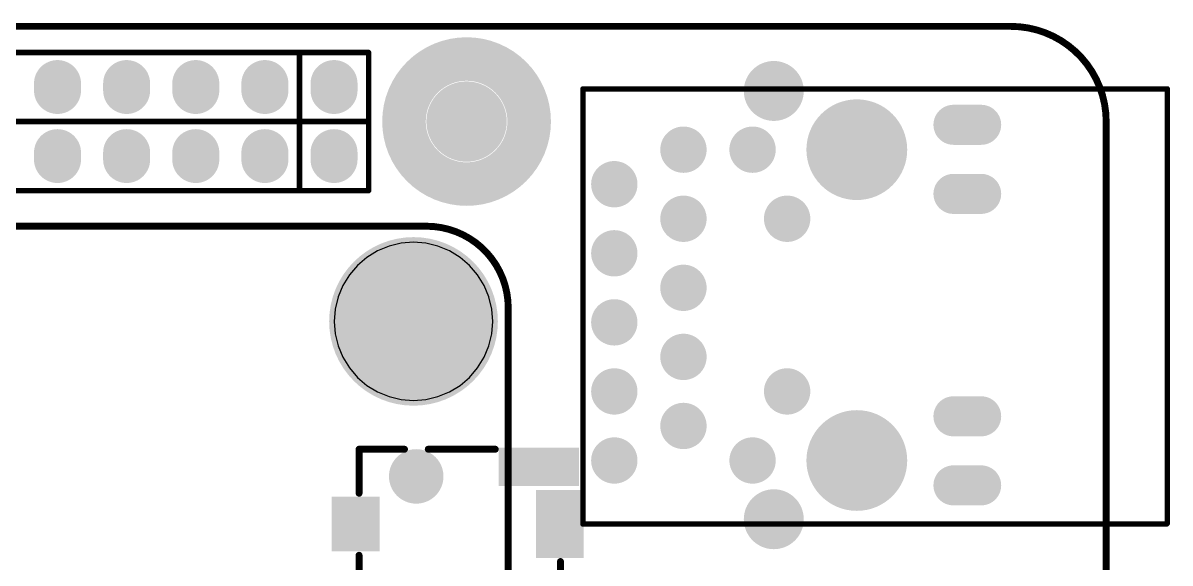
# Model space of a CAD drawing. Header units: millimetres. Extents: x 358.1 to 446.9, y 224.6 to 280.8.
# Drawn here: x 404.73 to 446.88, y 260.94 to 280.81 of the extents above; entities that cross this region are included whole.
import ezdxf

# ---------------------------------------------------------------- set-up
doc = ezdxf.new("R2010")
doc.units = ezdxf.units.MM
for name, color, linetype in [('BottomLayer', 5, 'Continuous'), ('BottomOverlay', 54, 'Continuous'), ('BottomPaste', 16, 'Continuous'), ('BottomSolder', 6, 'Continuous'), ('KeepOutLayer', 6, 'Continuous'), ('MidLayer1', 16, 'Continuous'), ('MidLayer2', 76, 'Continuous'), ('MidLayer3', 90, 'Continuous'), ('MidLayer4', 156, 'Continuous'), ('MultiLayer', 9, 'Continuous'), ('TopLayer', 1, 'Continuous'), ('TopOverlay', 2, 'Continuous'), ('TopSolder', 216, 'Continuous')]:
    doc.layers.add(name, color=color, linetype=linetype)

# ---------------------------------------------------------------- blocks, each defined once
blk = doc.blocks.new('H______20X2_6')
at = {"layer": 'BottomLayer', "const_width": 1.524}
for points in [[(-1.397, 24.13), (-1.143, 24.13)], [(1.143, 24.13), (1.397, 24.13)], [(-1.397, 21.59), (-1.143, 21.59)], [(1.143, 21.59), (1.397, 21.59)], [(-1.397, 19.05), (-1.143, 19.05)], [(1.143, 19.05), (1.397, 19.05)], [(-1.397, 16.51), (-1.143, 16.51)], [(1.143, 16.51), (1.397, 16.51)], [(-1.397, 13.97), (-1.143, 13.97)], [(1.143, 13.97), (1.397, 13.97)]]:
    blk.add_lwpolyline(points, dxfattribs=at)
at = {"layer": 'BottomLayer', "const_width": 0.762}
for points in [[(-1.778, 24.13, 1), (-1.016, 24.13, 1)], [(-1.524, 24.13, 1), (-0.762, 24.13, 1)], [(0.762, 24.13, 1), (1.524, 24.13, 1)], [(1.016, 24.13, 1), (1.778, 24.13, 1)], [(-1.778, 21.59, 1), (-1.016, 21.59, 1)], [(-1.524, 21.59, 1), (-0.762, 21.59, 1)], [(0.762, 21.59, 1), (1.524, 21.59, 1)], [(1.016, 21.59, 1), (1.778, 21.59, 1)], [(-1.778, 19.05, 1), (-1.016, 19.05, 1)], [(-1.524, 19.05, 1), (-0.762, 19.05, 1)], [(0.762, 19.05, 1), (1.524, 19.05, 1)], [(1.016, 19.05, 1), (1.778, 19.05, 1)], [(-1.778, 16.51, 1), (-1.016, 16.51, 1)], [(-1.524, 16.51, 1), (-0.762, 16.51, 1)], [(0.762, 16.51, 1), (1.524, 16.51, 1)], [(1.016, 16.51, 1), (1.778, 16.51, 1)], [(-1.778, 13.97, 1), (-1.016, 13.97, 1)], [(-1.524, 13.97, 1), (-0.762, 13.97, 1)], [(0.762, 13.97, 1), (1.524, 13.97, 1)], [(1.016, 13.97, 1), (1.778, 13.97, 1)]]:
    blk.add_lwpolyline(points, format="xyb", close=True, dxfattribs=at)
at = {"layer": 'BottomSolder', "const_width": 1.7272}
for points in [[(-1.397, 24.13), (-1.143, 24.13)], [(1.143, 24.13), (1.397, 24.13)], [(-1.397, 21.59), (-1.143, 21.59)], [(1.143, 21.59), (1.397, 21.59)], [(-1.397, 19.05), (-1.143, 19.05)], [(1.143, 19.05), (1.397, 19.05)], [(-1.397, 16.51), (-1.143, 16.51)], [(1.143, 16.51), (1.397, 16.51)], [(-1.397, 13.97), (-1.143, 13.97)], [(1.143, 13.97), (1.397, 13.97)]]:
    blk.add_lwpolyline(points, dxfattribs=at)
at = {"layer": 'BottomSolder', "const_width": 0.8636}
for points in [[(-1.8288, 24.13, 1), (-0.9652, 24.13, 1)], [(-1.5748, 24.13, 1), (-0.7112, 24.13, 1)], [(0.7112, 24.13, 1), (1.5748, 24.13, 1)], [(0.9652, 24.13, 1), (1.8288, 24.13, 1)], [(-1.8288, 21.59, 1), (-0.9652, 21.59, 1)], [(-1.5748, 21.59, 1), (-0.7112, 21.59, 1)], [(0.7112, 21.59, 1), (1.5748, 21.59, 1)], [(0.9652, 21.59, 1), (1.8288, 21.59, 1)], [(-1.8288, 19.05, 1), (-0.9652, 19.05, 1)], [(-1.5748, 19.05, 1), (-0.7112, 19.05, 1)], [(0.7112, 19.05, 1), (1.5748, 19.05, 1)], [(0.9652, 19.05, 1), (1.8288, 19.05, 1)], [(-1.8288, 16.51, 1), (-0.9652, 16.51, 1)], [(-1.5748, 16.51, 1), (-0.7112, 16.51, 1)], [(0.7112, 16.51, 1), (1.5748, 16.51, 1)], [(0.9652, 16.51, 1), (1.8288, 16.51, 1)], [(-1.8288, 13.97, 1), (-0.9652, 13.97, 1)], [(-1.5748, 13.97, 1), (-0.7112, 13.97, 1)], [(0.7112, 13.97, 1), (1.5748, 13.97, 1)], [(0.9652, 13.97, 1), (1.8288, 13.97, 1)]]:
    blk.add_lwpolyline(points, format="xyb", close=True, dxfattribs=at)
at = {"layer": 'MidLayer1', "const_width": 1.524}
for points in [[(-1.397, 24.13), (-1.143, 24.13)], [(1.143, 24.13), (1.397, 24.13)], [(-1.397, 21.59), (-1.143, 21.59)], [(1.143, 21.59), (1.397, 21.59)], [(-1.397, 19.05), (-1.143, 19.05)], [(1.143, 19.05), (1.397, 19.05)], [(-1.397, 16.51), (-1.143, 16.51)], [(1.143, 16.51), (1.397, 16.51)], [(-1.397, 13.97), (-1.143, 13.97)], [(1.143, 13.97), (1.397, 13.97)]]:
    blk.add_lwpolyline(points, dxfattribs=at)
at = {"layer": 'MidLayer1', "const_width": 0.762}
for points in [[(-1.778, 24.13, 1), (-1.016, 24.13, 1)], [(-1.524, 24.13, 1), (-0.762, 24.13, 1)], [(0.762, 24.13, 1), (1.524, 24.13, 1)], [(1.016, 24.13, 1), (1.778, 24.13, 1)], [(-1.778, 21.59, 1), (-1.016, 21.59, 1)], [(-1.524, 21.59, 1), (-0.762, 21.59, 1)], [(0.762, 21.59, 1), (1.524, 21.59, 1)], [(1.016, 21.59, 1), (1.778, 21.59, 1)], [(-1.778, 19.05, 1), (-1.016, 19.05, 1)], [(-1.524, 19.05, 1), (-0.762, 19.05, 1)], [(0.762, 19.05, 1), (1.524, 19.05, 1)], [(1.016, 19.05, 1), (1.778, 19.05, 1)], [(-1.778, 16.51, 1), (-1.016, 16.51, 1)], [(-1.524, 16.51, 1), (-0.762, 16.51, 1)], [(0.762, 16.51, 1), (1.524, 16.51, 1)], [(1.016, 16.51, 1), (1.778, 16.51, 1)], [(-1.778, 13.97, 1), (-1.016, 13.97, 1)], [(-1.524, 13.97, 1), (-0.762, 13.97, 1)], [(0.762, 13.97, 1), (1.524, 13.97, 1)], [(1.016, 13.97, 1), (1.778, 13.97, 1)]]:
    blk.add_lwpolyline(points, format="xyb", close=True, dxfattribs=at)
at = {"layer": 'MidLayer2', "const_width": 1.524}
for points in [[(-1.397, 24.13), (-1.143, 24.13)], [(1.143, 24.13), (1.397, 24.13)], [(-1.397, 21.59), (-1.143, 21.59)], [(1.143, 21.59), (1.397, 21.59)], [(-1.397, 19.05), (-1.143, 19.05)], [(1.143, 19.05), (1.397, 19.05)], [(-1.397, 16.51), (-1.143, 16.51)], [(1.143, 16.51), (1.397, 16.51)], [(-1.397, 13.97), (-1.143, 13.97)], [(1.143, 13.97), (1.397, 13.97)]]:
    blk.add_lwpolyline(points, dxfattribs=at)
at = {"layer": 'MidLayer2', "const_width": 0.762}
for points in [[(-1.778, 24.13, 1), (-1.016, 24.13, 1)], [(-1.524, 24.13, 1), (-0.762, 24.13, 1)], [(0.762, 24.13, 1), (1.524, 24.13, 1)], [(1.016, 24.13, 1), (1.778, 24.13, 1)], [(-1.778, 21.59, 1), (-1.016, 21.59, 1)], [(-1.524, 21.59, 1), (-0.762, 21.59, 1)], [(0.762, 21.59, 1), (1.524, 21.59, 1)], [(1.016, 21.59, 1), (1.778, 21.59, 1)], [(-1.778, 19.05, 1), (-1.016, 19.05, 1)], [(-1.524, 19.05, 1), (-0.762, 19.05, 1)], [(0.762, 19.05, 1), (1.524, 19.05, 1)], [(1.016, 19.05, 1), (1.778, 19.05, 1)], [(-1.778, 16.51, 1), (-1.016, 16.51, 1)], [(-1.524, 16.51, 1), (-0.762, 16.51, 1)], [(0.762, 16.51, 1), (1.524, 16.51, 1)], [(1.016, 16.51, 1), (1.778, 16.51, 1)], [(-1.778, 13.97, 1), (-1.016, 13.97, 1)], [(-1.524, 13.97, 1), (-0.762, 13.97, 1)], [(0.762, 13.97, 1), (1.524, 13.97, 1)], [(1.016, 13.97, 1), (1.778, 13.97, 1)]]:
    blk.add_lwpolyline(points, format="xyb", close=True, dxfattribs=at)
at = {"layer": 'MidLayer3', "const_width": 1.524}
for points in [[(-1.397, 24.13), (-1.143, 24.13)], [(1.143, 24.13), (1.397, 24.13)], [(-1.397, 21.59), (-1.143, 21.59)], [(1.143, 21.59), (1.397, 21.59)], [(-1.397, 19.05), (-1.143, 19.05)], [(1.143, 19.05), (1.397, 19.05)], [(-1.397, 16.51), (-1.143, 16.51)], [(1.143, 16.51), (1.397, 16.51)], [(-1.397, 13.97), (-1.143, 13.97)], [(1.143, 13.97), (1.397, 13.97)]]:
    blk.add_lwpolyline(points, dxfattribs=at)
at = {"layer": 'MidLayer3', "const_width": 0.762}
for points in [[(-1.778, 24.13, 1), (-1.016, 24.13, 1)], [(-1.524, 24.13, 1), (-0.762, 24.13, 1)], [(0.762, 24.13, 1), (1.524, 24.13, 1)], [(1.016, 24.13, 1), (1.778, 24.13, 1)], [(-1.778, 21.59, 1), (-1.016, 21.59, 1)], [(-1.524, 21.59, 1), (-0.762, 21.59, 1)], [(0.762, 21.59, 1), (1.524, 21.59, 1)], [(1.016, 21.59, 1), (1.778, 21.59, 1)], [(-1.778, 19.05, 1), (-1.016, 19.05, 1)], [(-1.524, 19.05, 1), (-0.762, 19.05, 1)], [(0.762, 19.05, 1), (1.524, 19.05, 1)], [(1.016, 19.05, 1), (1.778, 19.05, 1)], [(-1.778, 16.51, 1), (-1.016, 16.51, 1)], [(-1.524, 16.51, 1), (-0.762, 16.51, 1)], [(0.762, 16.51, 1), (1.524, 16.51, 1)], [(1.016, 16.51, 1), (1.778, 16.51, 1)], [(-1.778, 13.97, 1), (-1.016, 13.97, 1)], [(-1.524, 13.97, 1), (-0.762, 13.97, 1)], [(0.762, 13.97, 1), (1.524, 13.97, 1)], [(1.016, 13.97, 1), (1.778, 13.97, 1)]]:
    blk.add_lwpolyline(points, format="xyb", close=True, dxfattribs=at)
at = {"layer": 'MidLayer4', "const_width": 1.524}
for points in [[(-1.397, 24.13), (-1.143, 24.13)], [(1.143, 24.13), (1.397, 24.13)], [(-1.397, 21.59), (-1.143, 21.59)], [(1.143, 21.59), (1.397, 21.59)], [(-1.397, 19.05), (-1.143, 19.05)], [(1.143, 19.05), (1.397, 19.05)], [(-1.397, 16.51), (-1.143, 16.51)], [(1.143, 16.51), (1.397, 16.51)], [(-1.397, 13.97), (-1.143, 13.97)], [(1.143, 13.97), (1.397, 13.97)]]:
    blk.add_lwpolyline(points, dxfattribs=at)
at = {"layer": 'MidLayer4', "const_width": 0.762}
for points in [[(-1.778, 24.13, 1), (-1.016, 24.13, 1)], [(-1.524, 24.13, 1), (-0.762, 24.13, 1)], [(0.762, 24.13, 1), (1.524, 24.13, 1)], [(1.016, 24.13, 1), (1.778, 24.13, 1)], [(-1.778, 21.59, 1), (-1.016, 21.59, 1)], [(-1.524, 21.59, 1), (-0.762, 21.59, 1)], [(0.762, 21.59, 1), (1.524, 21.59, 1)], [(1.016, 21.59, 1), (1.778, 21.59, 1)], [(-1.778, 19.05, 1), (-1.016, 19.05, 1)], [(-1.524, 19.05, 1), (-0.762, 19.05, 1)], [(0.762, 19.05, 1), (1.524, 19.05, 1)], [(1.016, 19.05, 1), (1.778, 19.05, 1)], [(-1.778, 16.51, 1), (-1.016, 16.51, 1)], [(-1.524, 16.51, 1), (-0.762, 16.51, 1)], [(0.762, 16.51, 1), (1.524, 16.51, 1)], [(1.016, 16.51, 1), (1.778, 16.51, 1)], [(-1.778, 13.97, 1), (-1.016, 13.97, 1)], [(-1.524, 13.97, 1), (-0.762, 13.97, 1)], [(0.762, 13.97, 1), (1.524, 13.97, 1)], [(1.016, 13.97, 1), (1.778, 13.97, 1)]]:
    blk.add_lwpolyline(points, format="xyb", close=True, dxfattribs=at)
at = {"layer": 'MultiLayer', "const_width": 1.524}
for points in [[(-1.397, 24.13), (-1.143, 24.13)], [(1.143, 24.13), (1.397, 24.13)], [(-1.397, 21.59), (-1.143, 21.59)], [(1.143, 21.59), (1.397, 21.59)], [(-1.397, 19.05), (-1.143, 19.05)], [(1.143, 19.05), (1.397, 19.05)], [(-1.397, 16.51), (-1.143, 16.51)], [(1.143, 16.51), (1.397, 16.51)], [(-1.397, 13.97), (-1.143, 13.97)], [(1.143, 13.97), (1.397, 13.97)]]:
    blk.add_lwpolyline(points, dxfattribs=at)
at = {"layer": 'MultiLayer', "const_width": 0.762}
for points in [[(-1.778, 24.13, 1), (-1.016, 24.13, 1)], [(-1.524, 24.13, 1), (-0.762, 24.13, 1)], [(0.762, 24.13, 1), (1.524, 24.13, 1)], [(1.016, 24.13, 1), (1.778, 24.13, 1)], [(-1.778, 21.59, 1), (-1.016, 21.59, 1)], [(-1.524, 21.59, 1), (-0.762, 21.59, 1)], [(0.762, 21.59, 1), (1.524, 21.59, 1)], [(1.016, 21.59, 1), (1.778, 21.59, 1)], [(-1.778, 19.05, 1), (-1.016, 19.05, 1)], [(-1.524, 19.05, 1), (-0.762, 19.05, 1)], [(0.762, 19.05, 1), (1.524, 19.05, 1)], [(1.016, 19.05, 1), (1.778, 19.05, 1)], [(-1.778, 16.51, 1), (-1.016, 16.51, 1)], [(-1.524, 16.51, 1), (-0.762, 16.51, 1)], [(0.762, 16.51, 1), (1.524, 16.51, 1)], [(1.016, 16.51, 1), (1.778, 16.51, 1)], [(-1.778, 13.97, 1), (-1.016, 13.97, 1)], [(-1.524, 13.97, 1), (-0.762, 13.97, 1)], [(0.762, 13.97, 1), (1.524, 13.97, 1)], [(1.016, 13.97, 1), (1.778, 13.97, 1)]]:
    blk.add_lwpolyline(points, format="xyb", close=True, dxfattribs=at)
at = {"layer": 'TopLayer', "const_width": 1.524}
for points in [[(-1.397, 24.13), (-1.143, 24.13)], [(1.143, 24.13), (1.397, 24.13)], [(-1.397, 21.59), (-1.143, 21.59)], [(1.143, 21.59), (1.397, 21.59)], [(-1.397, 19.05), (-1.143, 19.05)], [(1.143, 19.05), (1.397, 19.05)], [(-1.397, 16.51), (-1.143, 16.51)], [(1.143, 16.51), (1.397, 16.51)], [(-1.397, 13.97), (-1.143, 13.97)], [(1.143, 13.97), (1.397, 13.97)]]:
    blk.add_lwpolyline(points, dxfattribs=at)
at = {"layer": 'TopLayer', "const_width": 0.762}
for points in [[(-1.778, 24.13, 1), (-1.016, 24.13, 1)], [(-1.524, 24.13, 1), (-0.762, 24.13, 1)], [(0.762, 24.13, 1), (1.524, 24.13, 1)], [(1.016, 24.13, 1), (1.778, 24.13, 1)], [(-1.778, 21.59, 1), (-1.016, 21.59, 1)], [(-1.524, 21.59, 1), (-0.762, 21.59, 1)], [(0.762, 21.59, 1), (1.524, 21.59, 1)], [(1.016, 21.59, 1), (1.778, 21.59, 1)], [(-1.778, 19.05, 1), (-1.016, 19.05, 1)], [(-1.524, 19.05, 1), (-0.762, 19.05, 1)], [(0.762, 19.05, 1), (1.524, 19.05, 1)], [(1.016, 19.05, 1), (1.778, 19.05, 1)], [(-1.778, 16.51, 1), (-1.016, 16.51, 1)], [(-1.524, 16.51, 1), (-0.762, 16.51, 1)], [(0.762, 16.51, 1), (1.524, 16.51, 1)], [(1.016, 16.51, 1), (1.778, 16.51, 1)], [(-1.778, 13.97, 1), (-1.016, 13.97, 1)], [(-1.524, 13.97, 1), (-0.762, 13.97, 1)], [(0.762, 13.97, 1), (1.524, 13.97, 1)], [(1.016, 13.97, 1), (1.778, 13.97, 1)]]:
    blk.add_lwpolyline(points, format="xyb", close=True, dxfattribs=at)
at = {"layer": 'TopOverlay', "const_width": 0.2}
for points in [[(-2.54, 25.4), (0, 25.4)], [(-2.54, 25.4), (-2.54, -25.4)], [(0, 25.4), (0, -25.4)], [(0, 25.4), (2.54, 25.4)], [(2.54, 25.4), (2.54, -25.4)], [(-2.54, 22.86), (0, 22.86)], [(0, 22.86), (2.54, 22.86)]]:
    blk.add_lwpolyline(points, dxfattribs=at)
at = {"layer": 'TopOverlay', "const_width": 0.1}
for points in [[(-2.59, 25.4, 1), (-2.49, 25.4, 1)], [(-2.59, 25.4, 1), (-2.49, 25.4, 1)], [(-0.05, 25.4, 1), (0.05, 25.4, 1)], [(-0.05, 25.4, 1), (0.05, 25.4, 1)], [(-0.05, 25.4, 1), (0.05, 25.4, 1)], [(2.49, 25.4, 1), (2.59, 25.4, 1)], [(2.49, 25.4, 1), (2.59, 25.4, 1)], [(-2.59, 22.86, 1), (-2.49, 22.86, 1)], [(-0.05, 22.86, 1), (0.05, 22.86, 1)], [(-0.05, 22.86, 1), (0.05, 22.86, 1)], [(2.49, 22.86, 1), (2.59, 22.86, 1)]]:
    blk.add_lwpolyline(points, format="xyb", close=True, dxfattribs=at)
at = {"layer": 'TopSolder', "const_width": 1.7272}
for points in [[(-1.397, 24.13), (-1.143, 24.13)], [(1.143, 24.13), (1.397, 24.13)], [(-1.397, 21.59), (-1.143, 21.59)], [(1.143, 21.59), (1.397, 21.59)], [(-1.397, 19.05), (-1.143, 19.05)], [(1.143, 19.05), (1.397, 19.05)], [(-1.397, 16.51), (-1.143, 16.51)], [(1.143, 16.51), (1.397, 16.51)], [(-1.397, 13.97), (-1.143, 13.97)], [(1.143, 13.97), (1.397, 13.97)]]:
    blk.add_lwpolyline(points, dxfattribs=at)
at = {"layer": 'TopSolder', "const_width": 0.8636}
for points in [[(-1.8288, 24.13, 1), (-0.9652, 24.13, 1)], [(-1.5748, 24.13, 1), (-0.7112, 24.13, 1)], [(0.7112, 24.13, 1), (1.5748, 24.13, 1)], [(0.9652, 24.13, 1), (1.8288, 24.13, 1)], [(-1.8288, 21.59, 1), (-0.9652, 21.59, 1)], [(-1.5748, 21.59, 1), (-0.7112, 21.59, 1)], [(0.7112, 21.59, 1), (1.5748, 21.59, 1)], [(0.9652, 21.59, 1), (1.8288, 21.59, 1)], [(-1.8288, 19.05, 1), (-0.9652, 19.05, 1)], [(-1.5748, 19.05, 1), (-0.7112, 19.05, 1)], [(0.7112, 19.05, 1), (1.5748, 19.05, 1)], [(0.9652, 19.05, 1), (1.8288, 19.05, 1)], [(-1.8288, 16.51, 1), (-0.9652, 16.51, 1)], [(-1.5748, 16.51, 1), (-0.7112, 16.51, 1)], [(0.7112, 16.51, 1), (1.5748, 16.51, 1)], [(0.9652, 16.51, 1), (1.8288, 16.51, 1)], [(-1.8288, 13.97, 1), (-0.9652, 13.97, 1)], [(-1.5748, 13.97, 1), (-0.7112, 13.97, 1)], [(0.7112, 13.97, 1), (1.5748, 13.97, 1)], [(0.9652, 13.97, 1), (1.8288, 13.97, 1)]]:
    blk.add_lwpolyline(points, format="xyb", close=True, dxfattribs=at)
blk = doc.blocks.new('RJ45____POE_8')
at = {"layer": 'BottomLayer'}
for points, const_width in [([(-6.09, -1.778, 1), (-5.34, -1.778, 1)], 0.75), ([(-3.55, -1.778, 1), (-2.8, -1.778, 1)], 0.75), ([(-1.01, -1.778, 1), (-0.26, -1.778, 1)], 0.75), ([(1.53, -1.778, 1), (2.28, -1.778, 1)], 0.75), ([(4.07, -1.778, 1), (4.82, -1.778, 1)], 0.75), ([(-4.82, -4.318, 1), (-4.07, -4.318, 1)], 0.75), ([(-2.28, -4.318, 1), (-1.53, -4.318, 1)], 0.75), ([(0.26, -4.318, 1), (1.01, -4.318, 1)], 0.75), ([(2.8, -4.318, 1), (3.55, -4.318, 1)], 0.75), ([(5.34, -4.318, 1), (6.09, -4.318, 1)], 0.75), ([(-6.09, -6.858, 1), (-5.34, -6.858, 1)], 0.75), ([(5.34, -6.858, 1), (6.09, -6.858, 1)], 0.75), ([(-8.375, -7.638, 1), (-7.375, -7.638, 1)], 1), ([(7.375, -7.638, 1), (8.375, -7.638, 1)], 1), ([(-3.55, -8.128, 1), (-2.8, -8.128, 1)], 0.75), ([(2.8, -8.128, 1), (3.55, -8.128, 1)], 0.75), ([(-6.59, -10.688, 1), (-4.84, -10.688, 1)], 1.75), ([(4.84, -10.688, 1), (6.59, -10.688, 1)], 1.75), ([(-6.947, -14.24, 1), (-6.312, -14.24, 1)], 0.635), ([(-4.407, -14.24, 1), (-3.772, -14.24, 1)], 0.635), ([(3.772, -14.24, 1), (4.407, -14.24, 1)], 0.635), ([(6.312, -14.24, 1), (6.947, -14.24, 1)], 0.635), ([(-6.947, -15.256, 1), (-6.312, -15.256, 1)], 0.635), ([(-4.407, -15.256, 1), (-3.772, -15.256, 1)], 0.635), ([(3.772, -15.256, 1), (4.407, -15.256, 1)], 0.635), ([(6.312, -15.256, 1), (6.947, -15.256, 1)], 0.635)]:
    blk.add_lwpolyline(points, format="xyb", close=True, dxfattribs=dict(at, const_width=const_width))
at = {"layer": 'BottomLayer', "const_width": 1.27}
for points in [[(-6.63, -15.256), (-6.63, -14.24)], [(-4.09, -15.256), (-4.09, -14.24)], [(4.09, -15.256), (4.09, -14.24)], [(6.63, -15.256), (6.63, -14.24)]]:
    blk.add_lwpolyline(points, dxfattribs=at)
at = {"layer": 'BottomSolder'}
for points, const_width in [([(-6.141, -1.778, 1), (-5.289, -1.778, 1)], 0.852), ([(-3.601, -1.778, 1), (-2.749, -1.778, 1)], 0.852), ([(-1.061, -1.778, 1), (-0.209, -1.778, 1)], 0.852), ([(1.479, -1.778, 1), (2.331, -1.778, 1)], 0.852), ([(4.019, -1.778, 1), (4.871, -1.778, 1)], 0.852), ([(-4.871, -4.318, 1), (-4.019, -4.318, 1)], 0.852), ([(-2.331, -4.318, 1), (-1.479, -4.318, 1)], 0.852), ([(0.209, -4.318, 1), (1.061, -4.318, 1)], 0.852), ([(2.749, -4.318, 1), (3.601, -4.318, 1)], 0.852), ([(5.289, -4.318, 1), (6.141, -4.318, 1)], 0.852), ([(-6.141, -6.858, 1), (-5.289, -6.858, 1)], 0.852), ([(5.289, -6.858, 1), (6.141, -6.858, 1)], 0.852), ([(-8.426, -7.638, 1), (-7.324, -7.638, 1)], 1.102), ([(7.324, -7.638, 1), (8.426, -7.638, 1)], 1.102), ([(-3.601, -8.128, 1), (-2.749, -8.128, 1)], 0.852), ([(2.749, -8.128, 1), (3.601, -8.128, 1)], 0.852), ([(-6.641, -10.688, 1), (-4.789, -10.688, 1)], 1.852), ([(4.789, -10.688, 1), (6.641, -10.688, 1)], 1.852), ([(-6.998, -14.24, 1), (-6.262, -14.24, 1)], 0.737), ([(-4.458, -14.24, 1), (-3.722, -14.24, 1)], 0.737), ([(3.722, -14.24, 1), (4.458, -14.24, 1)], 0.737), ([(6.262, -14.24, 1), (6.998, -14.24, 1)], 0.737), ([(-6.998, -15.256, 1), (-6.262, -15.256, 1)], 0.737), ([(-4.458, -15.256, 1), (-3.722, -15.256, 1)], 0.737), ([(3.722, -15.256, 1), (4.458, -15.256, 1)], 0.737), ([(6.262, -15.256, 1), (6.998, -15.256, 1)], 0.737)]:
    blk.add_lwpolyline(points, format="xyb", close=True, dxfattribs=dict(at, const_width=const_width))
at = {"layer": 'BottomSolder', "const_width": 1.473}
for points in [[(-6.63, -15.256), (-6.63, -14.24)], [(-4.09, -15.256), (-4.09, -14.24)], [(4.09, -15.256), (4.09, -14.24)], [(6.63, -15.256), (6.63, -14.24)]]:
    blk.add_lwpolyline(points, dxfattribs=at)
at = {"layer": 'MidLayer1'}
for points, const_width in [([(-6.09, -1.778, 1), (-5.34, -1.778, 1)], 0.75), ([(-3.55, -1.778, 1), (-2.8, -1.778, 1)], 0.75), ([(-1.01, -1.778, 1), (-0.26, -1.778, 1)], 0.75), ([(1.53, -1.778, 1), (2.28, -1.778, 1)], 0.75), ([(4.07, -1.778, 1), (4.82, -1.778, 1)], 0.75), ([(-4.82, -4.318, 1), (-4.07, -4.318, 1)], 0.75), ([(-2.28, -4.318, 1), (-1.53, -4.318, 1)], 0.75), ([(0.26, -4.318, 1), (1.01, -4.318, 1)], 0.75), ([(2.8, -4.318, 1), (3.55, -4.318, 1)], 0.75), ([(5.34, -4.318, 1), (6.09, -4.318, 1)], 0.75), ([(-6.09, -6.858, 1), (-5.34, -6.858, 1)], 0.75), ([(5.34, -6.858, 1), (6.09, -6.858, 1)], 0.75), ([(-8.375, -7.638, 1), (-7.375, -7.638, 1)], 1), ([(7.375, -7.638, 1), (8.375, -7.638, 1)], 1), ([(-3.55, -8.128, 1), (-2.8, -8.128, 1)], 0.75), ([(2.8, -8.128, 1), (3.55, -8.128, 1)], 0.75), ([(-6.59, -10.688, 1), (-4.84, -10.688, 1)], 1.75), ([(4.84, -10.688, 1), (6.59, -10.688, 1)], 1.75), ([(-6.947, -14.24, 1), (-6.312, -14.24, 1)], 0.635), ([(-4.407, -14.24, 1), (-3.772, -14.24, 1)], 0.635), ([(3.772, -14.24, 1), (4.407, -14.24, 1)], 0.635), ([(6.312, -14.24, 1), (6.947, -14.24, 1)], 0.635), ([(-6.947, -15.256, 1), (-6.312, -15.256, 1)], 0.635), ([(-4.407, -15.256, 1), (-3.772, -15.256, 1)], 0.635), ([(3.772, -15.256, 1), (4.407, -15.256, 1)], 0.635), ([(6.312, -15.256, 1), (6.947, -15.256, 1)], 0.635)]:
    blk.add_lwpolyline(points, format="xyb", close=True, dxfattribs=dict(at, const_width=const_width))
at = {"layer": 'MidLayer1', "const_width": 1.27}
for points in [[(-6.63, -15.256), (-6.63, -14.24)], [(-4.09, -15.256), (-4.09, -14.24)], [(4.09, -15.256), (4.09, -14.24)], [(6.63, -15.256), (6.63, -14.24)]]:
    blk.add_lwpolyline(points, dxfattribs=at)
at = {"layer": 'MidLayer2'}
for points, const_width in [([(-6.09, -1.778, 1), (-5.34, -1.778, 1)], 0.75), ([(-3.55, -1.778, 1), (-2.8, -1.778, 1)], 0.75), ([(-1.01, -1.778, 1), (-0.26, -1.778, 1)], 0.75), ([(1.53, -1.778, 1), (2.28, -1.778, 1)], 0.75), ([(4.07, -1.778, 1), (4.82, -1.778, 1)], 0.75), ([(-4.82, -4.318, 1), (-4.07, -4.318, 1)], 0.75), ([(-2.28, -4.318, 1), (-1.53, -4.318, 1)], 0.75), ([(0.26, -4.318, 1), (1.01, -4.318, 1)], 0.75), ([(2.8, -4.318, 1), (3.55, -4.318, 1)], 0.75), ([(5.34, -4.318, 1), (6.09, -4.318, 1)], 0.75), ([(-6.09, -6.858, 1), (-5.34, -6.858, 1)], 0.75), ([(5.34, -6.858, 1), (6.09, -6.858, 1)], 0.75), ([(-8.375, -7.638, 1), (-7.375, -7.638, 1)], 1), ([(7.375, -7.638, 1), (8.375, -7.638, 1)], 1), ([(-3.55, -8.128, 1), (-2.8, -8.128, 1)], 0.75), ([(2.8, -8.128, 1), (3.55, -8.128, 1)], 0.75), ([(-6.59, -10.688, 1), (-4.84, -10.688, 1)], 1.75), ([(4.84, -10.688, 1), (6.59, -10.688, 1)], 1.75), ([(-6.947, -14.24, 1), (-6.312, -14.24, 1)], 0.635), ([(-4.407, -14.24, 1), (-3.772, -14.24, 1)], 0.635), ([(3.772, -14.24, 1), (4.407, -14.24, 1)], 0.635), ([(6.312, -14.24, 1), (6.947, -14.24, 1)], 0.635), ([(-6.947, -15.256, 1), (-6.312, -15.256, 1)], 0.635), ([(-4.407, -15.256, 1), (-3.772, -15.256, 1)], 0.635), ([(3.772, -15.256, 1), (4.407, -15.256, 1)], 0.635), ([(6.312, -15.256, 1), (6.947, -15.256, 1)], 0.635)]:
    blk.add_lwpolyline(points, format="xyb", close=True, dxfattribs=dict(at, const_width=const_width))
at = {"layer": 'MidLayer2', "const_width": 1.27}
for points in [[(-6.63, -15.256), (-6.63, -14.24)], [(-4.09, -15.256), (-4.09, -14.24)], [(4.09, -15.256), (4.09, -14.24)], [(6.63, -15.256), (6.63, -14.24)]]:
    blk.add_lwpolyline(points, dxfattribs=at)
at = {"layer": 'MidLayer3'}
for points, const_width in [([(-6.09, -1.778, 1), (-5.34, -1.778, 1)], 0.75), ([(-3.55, -1.778, 1), (-2.8, -1.778, 1)], 0.75), ([(-1.01, -1.778, 1), (-0.26, -1.778, 1)], 0.75), ([(1.53, -1.778, 1), (2.28, -1.778, 1)], 0.75), ([(4.07, -1.778, 1), (4.82, -1.778, 1)], 0.75), ([(-4.82, -4.318, 1), (-4.07, -4.318, 1)], 0.75), ([(-2.28, -4.318, 1), (-1.53, -4.318, 1)], 0.75), ([(0.26, -4.318, 1), (1.01, -4.318, 1)], 0.75), ([(2.8, -4.318, 1), (3.55, -4.318, 1)], 0.75), ([(5.34, -4.318, 1), (6.09, -4.318, 1)], 0.75), ([(-6.09, -6.858, 1), (-5.34, -6.858, 1)], 0.75), ([(5.34, -6.858, 1), (6.09, -6.858, 1)], 0.75), ([(-8.375, -7.638, 1), (-7.375, -7.638, 1)], 1), ([(7.375, -7.638, 1), (8.375, -7.638, 1)], 1), ([(-3.55, -8.128, 1), (-2.8, -8.128, 1)], 0.75), ([(2.8, -8.128, 1), (3.55, -8.128, 1)], 0.75), ([(-6.59, -10.688, 1), (-4.84, -10.688, 1)], 1.75), ([(4.84, -10.688, 1), (6.59, -10.688, 1)], 1.75), ([(-6.947, -14.24, 1), (-6.312, -14.24, 1)], 0.635), ([(-4.407, -14.24, 1), (-3.772, -14.24, 1)], 0.635), ([(3.772, -14.24, 1), (4.407, -14.24, 1)], 0.635), ([(6.312, -14.24, 1), (6.947, -14.24, 1)], 0.635), ([(-6.947, -15.256, 1), (-6.312, -15.256, 1)], 0.635), ([(-4.407, -15.256, 1), (-3.772, -15.256, 1)], 0.635), ([(3.772, -15.256, 1), (4.407, -15.256, 1)], 0.635), ([(6.312, -15.256, 1), (6.947, -15.256, 1)], 0.635)]:
    blk.add_lwpolyline(points, format="xyb", close=True, dxfattribs=dict(at, const_width=const_width))
at = {"layer": 'MidLayer3', "const_width": 1.27}
for points in [[(-6.63, -15.256), (-6.63, -14.24)], [(-4.09, -15.256), (-4.09, -14.24)], [(4.09, -15.256), (4.09, -14.24)], [(6.63, -15.256), (6.63, -14.24)]]:
    blk.add_lwpolyline(points, dxfattribs=at)
at = {"layer": 'MidLayer4'}
for points, const_width in [([(-6.09, -1.778, 1), (-5.34, -1.778, 1)], 0.75), ([(-3.55, -1.778, 1), (-2.8, -1.778, 1)], 0.75), ([(-1.01, -1.778, 1), (-0.26, -1.778, 1)], 0.75), ([(1.53, -1.778, 1), (2.28, -1.778, 1)], 0.75), ([(4.07, -1.778, 1), (4.82, -1.778, 1)], 0.75), ([(-4.82, -4.318, 1), (-4.07, -4.318, 1)], 0.75), ([(-2.28, -4.318, 1), (-1.53, -4.318, 1)], 0.75), ([(0.26, -4.318, 1), (1.01, -4.318, 1)], 0.75), ([(2.8, -4.318, 1), (3.55, -4.318, 1)], 0.75), ([(5.34, -4.318, 1), (6.09, -4.318, 1)], 0.75), ([(-6.09, -6.858, 1), (-5.34, -6.858, 1)], 0.75), ([(5.34, -6.858, 1), (6.09, -6.858, 1)], 0.75), ([(-8.375, -7.638, 1), (-7.375, -7.638, 1)], 1), ([(7.375, -7.638, 1), (8.375, -7.638, 1)], 1), ([(-3.55, -8.128, 1), (-2.8, -8.128, 1)], 0.75), ([(2.8, -8.128, 1), (3.55, -8.128, 1)], 0.75), ([(-6.59, -10.688, 1), (-4.84, -10.688, 1)], 1.75), ([(4.84, -10.688, 1), (6.59, -10.688, 1)], 1.75), ([(-6.947, -14.24, 1), (-6.312, -14.24, 1)], 0.635), ([(-4.407, -14.24, 1), (-3.772, -14.24, 1)], 0.635), ([(3.772, -14.24, 1), (4.407, -14.24, 1)], 0.635), ([(6.312, -14.24, 1), (6.947, -14.24, 1)], 0.635), ([(-6.947, -15.256, 1), (-6.312, -15.256, 1)], 0.635), ([(-4.407, -15.256, 1), (-3.772, -15.256, 1)], 0.635), ([(3.772, -15.256, 1), (4.407, -15.256, 1)], 0.635), ([(6.312, -15.256, 1), (6.947, -15.256, 1)], 0.635)]:
    blk.add_lwpolyline(points, format="xyb", close=True, dxfattribs=dict(at, const_width=const_width))
at = {"layer": 'MidLayer4', "const_width": 1.27}
for points in [[(-6.63, -15.256), (-6.63, -14.24)], [(-4.09, -15.256), (-4.09, -14.24)], [(4.09, -15.256), (4.09, -14.24)], [(6.63, -15.256), (6.63, -14.24)]]:
    blk.add_lwpolyline(points, dxfattribs=at)
at = {"layer": 'MultiLayer'}
for points, const_width in [([(-6.09, -1.778, 1), (-5.34, -1.778, 1)], 0.75), ([(-3.55, -1.778, 1), (-2.8, -1.778, 1)], 0.75), ([(-1.01, -1.778, 1), (-0.26, -1.778, 1)], 0.75), ([(1.53, -1.778, 1), (2.28, -1.778, 1)], 0.75), ([(4.07, -1.778, 1), (4.82, -1.778, 1)], 0.75), ([(-4.82, -4.318, 1), (-4.07, -4.318, 1)], 0.75), ([(-2.28, -4.318, 1), (-1.53, -4.318, 1)], 0.75), ([(0.26, -4.318, 1), (1.01, -4.318, 1)], 0.75), ([(2.8, -4.318, 1), (3.55, -4.318, 1)], 0.75), ([(5.34, -4.318, 1), (6.09, -4.318, 1)], 0.75), ([(-6.09, -6.858, 1), (-5.34, -6.858, 1)], 0.75), ([(5.34, -6.858, 1), (6.09, -6.858, 1)], 0.75), ([(-8.375, -7.638, 1), (-7.375, -7.638, 1)], 1), ([(7.375, -7.638, 1), (8.375, -7.638, 1)], 1), ([(-3.55, -8.128, 1), (-2.8, -8.128, 1)], 0.75), ([(2.8, -8.128, 1), (3.55, -8.128, 1)], 0.75), ([(-6.59, -10.688, 1), (-4.84, -10.688, 1)], 1.75), ([(4.84, -10.688, 1), (6.59, -10.688, 1)], 1.75), ([(-6.947, -14.24, 1), (-6.312, -14.24, 1)], 0.635), ([(-4.407, -14.24, 1), (-3.772, -14.24, 1)], 0.635), ([(3.772, -14.24, 1), (4.407, -14.24, 1)], 0.635), ([(6.312, -14.24, 1), (6.947, -14.24, 1)], 0.635), ([(-6.947, -15.256, 1), (-6.312, -15.256, 1)], 0.635), ([(-4.407, -15.256, 1), (-3.772, -15.256, 1)], 0.635), ([(3.772, -15.256, 1), (4.407, -15.256, 1)], 0.635), ([(6.312, -15.256, 1), (6.947, -15.256, 1)], 0.635)]:
    blk.add_lwpolyline(points, format="xyb", close=True, dxfattribs=dict(at, const_width=const_width))
at = {"layer": 'MultiLayer', "const_width": 1.27}
for points in [[(-6.63, -15.256), (-6.63, -14.24)], [(-4.09, -15.256), (-4.09, -14.24)], [(4.09, -15.256), (4.09, -14.24)], [(6.63, -15.256), (6.63, -14.24)]]:
    blk.add_lwpolyline(points, dxfattribs=at)
at = {"layer": 'TopLayer'}
for points, const_width in [([(-6.09, -1.778, 1), (-5.34, -1.778, 1)], 0.75), ([(-3.55, -1.778, 1), (-2.8, -1.778, 1)], 0.75), ([(-1.01, -1.778, 1), (-0.26, -1.778, 1)], 0.75), ([(1.53, -1.778, 1), (2.28, -1.778, 1)], 0.75), ([(4.07, -1.778, 1), (4.82, -1.778, 1)], 0.75), ([(-4.82, -4.318, 1), (-4.07, -4.318, 1)], 0.75), ([(-2.28, -4.318, 1), (-1.53, -4.318, 1)], 0.75), ([(0.26, -4.318, 1), (1.01, -4.318, 1)], 0.75), ([(2.8, -4.318, 1), (3.55, -4.318, 1)], 0.75), ([(5.34, -4.318, 1), (6.09, -4.318, 1)], 0.75), ([(-6.09, -6.858, 1), (-5.34, -6.858, 1)], 0.75), ([(5.34, -6.858, 1), (6.09, -6.858, 1)], 0.75), ([(-8.375, -7.638, 1), (-7.375, -7.638, 1)], 1), ([(7.375, -7.638, 1), (8.375, -7.638, 1)], 1), ([(-3.55, -8.128, 1), (-2.8, -8.128, 1)], 0.75), ([(2.8, -8.128, 1), (3.55, -8.128, 1)], 0.75), ([(-6.59, -10.688, 1), (-4.84, -10.688, 1)], 1.75), ([(4.84, -10.688, 1), (6.59, -10.688, 1)], 1.75), ([(-6.947, -14.24, 1), (-6.312, -14.24, 1)], 0.635), ([(-4.407, -14.24, 1), (-3.772, -14.24, 1)], 0.635), ([(3.772, -14.24, 1), (4.407, -14.24, 1)], 0.635), ([(6.312, -14.24, 1), (6.947, -14.24, 1)], 0.635), ([(-6.947, -15.256, 1), (-6.312, -15.256, 1)], 0.635), ([(-4.407, -15.256, 1), (-3.772, -15.256, 1)], 0.635), ([(3.772, -15.256, 1), (4.407, -15.256, 1)], 0.635), ([(6.312, -15.256, 1), (6.947, -15.256, 1)], 0.635)]:
    blk.add_lwpolyline(points, format="xyb", close=True, dxfattribs=dict(at, const_width=const_width))
at = {"layer": 'TopLayer', "const_width": 1.27}
for points in [[(-6.63, -15.256), (-6.63, -14.24)], [(-4.09, -15.256), (-4.09, -14.24)], [(4.09, -15.256), (4.09, -14.24)], [(6.63, -15.256), (6.63, -14.24)]]:
    blk.add_lwpolyline(points, dxfattribs=at)
at = {"layer": 'TopOverlay', "const_width": 0.2}
for points in [[(-8.052, -0.625), (-8.052, -14.109)], [(7.95, -0.625), (-8.052, -0.625)], [(7.95, -0.625), (7.95, -13.829)], [(-8.052, -13.918), (-8.052, -22.072)], [(7.95, -13.588), (7.95, -20.548)], [(7.95, -20.548), (7.95, -22.097)], [(-8.052, -22.072), (-8.026, -22.097)], [(-8.026, -22.097), (7.95, -22.097)]]:
    blk.add_lwpolyline(points, dxfattribs=at)
at = {"layer": 'TopOverlay', "const_width": 0.1}
for points in [[(-8.102, -0.625, 1), (-8.002, -0.625, 1)], [(-8.102, -0.625, 1), (-8.002, -0.625, 1)], [(7.9, -0.625, 1), (8, -0.625, 1)], [(7.9, -0.625, 1), (8, -0.625, 1)], [(-8.102, -13.918, 1), (-8.002, -13.918, 1)], [(7.9, -13.588, 1), (8, -13.588, 1)], [(7.9, -13.829, 1), (8, -13.829, 1)], [(-8.102, -14.109, 1), (-8.002, -14.109, 1)], [(7.9, -20.548, 1), (8, -20.548, 1)], [(7.9, -20.548, 1), (8, -20.548, 1)], [(-8.102, -22.072, 1), (-8.002, -22.072, 1)], [(-8.102, -22.072, 1), (-8.002, -22.072, 1)], [(-8.076, -22.097, 1), (-7.976, -22.097, 1)], [(-8.076, -22.097, 1), (-7.976, -22.097, 1)], [(7.9, -22.097, 1), (8, -22.097, 1)], [(7.9, -22.097, 1), (8, -22.097, 1)]]:
    blk.add_lwpolyline(points, format="xyb", close=True, dxfattribs=at)
at = {"layer": 'TopSolder'}
for points, const_width in [([(-6.141, -1.778, 1), (-5.289, -1.778, 1)], 0.852), ([(-3.601, -1.778, 1), (-2.749, -1.778, 1)], 0.852), ([(-1.061, -1.778, 1), (-0.209, -1.778, 1)], 0.852), ([(1.479, -1.778, 1), (2.331, -1.778, 1)], 0.852), ([(4.019, -1.778, 1), (4.871, -1.778, 1)], 0.852), ([(-4.871, -4.318, 1), (-4.019, -4.318, 1)], 0.852), ([(-2.331, -4.318, 1), (-1.479, -4.318, 1)], 0.852), ([(0.209, -4.318, 1), (1.061, -4.318, 1)], 0.852), ([(2.749, -4.318, 1), (3.601, -4.318, 1)], 0.852), ([(5.289, -4.318, 1), (6.141, -4.318, 1)], 0.852), ([(-6.141, -6.858, 1), (-5.289, -6.858, 1)], 0.852), ([(5.289, -6.858, 1), (6.141, -6.858, 1)], 0.852), ([(-8.426, -7.638, 1), (-7.324, -7.638, 1)], 1.102), ([(7.324, -7.638, 1), (8.426, -7.638, 1)], 1.102), ([(-3.601, -8.128, 1), (-2.749, -8.128, 1)], 0.852), ([(2.749, -8.128, 1), (3.601, -8.128, 1)], 0.852), ([(-6.641, -10.688, 1), (-4.789, -10.688, 1)], 1.852), ([(4.789, -10.688, 1), (6.641, -10.688, 1)], 1.852), ([(-6.998, -14.24, 1), (-6.262, -14.24, 1)], 0.737), ([(-4.458, -14.24, 1), (-3.722, -14.24, 1)], 0.737), ([(3.722, -14.24, 1), (4.458, -14.24, 1)], 0.737), ([(6.262, -14.24, 1), (6.998, -14.24, 1)], 0.737), ([(-6.998, -15.256, 1), (-6.262, -15.256, 1)], 0.737), ([(-4.458, -15.256, 1), (-3.722, -15.256, 1)], 0.737), ([(3.722, -15.256, 1), (4.458, -15.256, 1)], 0.737), ([(6.262, -15.256, 1), (6.998, -15.256, 1)], 0.737)]:
    blk.add_lwpolyline(points, format="xyb", close=True, dxfattribs=dict(at, const_width=const_width))
at = {"layer": 'TopSolder', "const_width": 1.473}
for points in [[(-6.63, -15.256), (-6.63, -14.24)], [(-4.09, -15.256), (-4.09, -14.24)], [(4.09, -15.256), (4.09, -14.24)], [(6.63, -15.256), (6.63, -14.24)]]:
    blk.add_lwpolyline(points, dxfattribs=at)
blk = doc.blocks.new('CM4_10')
at = {"layer": 'BottomLayer', "const_width": 1.5}
blk.add_lwpolyline([(15.95, -1.7, 1), (17.45, -1.7, 1)], format="xyb", close=True, dxfattribs=at)
at = {"layer": 'BottomSolder', "const_width": 1.602}
blk.add_lwpolyline([(15.899, -1.7, 1), (17.501, -1.7, 1)], format="xyb", close=True, dxfattribs=at)
at = {"layer": 'MidLayer1', "const_width": 1.5}
blk.add_lwpolyline([(15.95, -1.7, 1), (17.45, -1.7, 1)], format="xyb", close=True, dxfattribs=at)
at = {"layer": 'MidLayer2', "const_width": 1.5}
blk.add_lwpolyline([(15.95, -1.7, 1), (17.45, -1.7, 1)], format="xyb", close=True, dxfattribs=at)
at = {"layer": 'MidLayer3', "const_width": 1.5}
blk.add_lwpolyline([(15.95, -1.7, 1), (17.45, -1.7, 1)], format="xyb", close=True, dxfattribs=at)
at = {"layer": 'MidLayer4', "const_width": 1.5}
blk.add_lwpolyline([(15.95, -1.7, 1), (17.45, -1.7, 1)], format="xyb", close=True, dxfattribs=at)
at = {"layer": 'MultiLayer', "const_width": 1.5}
blk.add_lwpolyline([(15.95, -1.7, 1), (17.45, -1.7, 1)], format="xyb", close=True, dxfattribs=at)
at = {"layer": 'TopLayer', "const_width": 1.5}
blk.add_lwpolyline([(15.95, -1.7, 1), (17.45, -1.7, 1)], format="xyb", close=True, dxfattribs=at)
at = {"layer": 'TopOverlay', "const_width": 0.254}
for points in [[(-31.8, 1.8), (17.219, 1.8)], [(20.18, -35.185), (20.18, -1.2)]]:
    blk.add_lwpolyline(points, dxfattribs=at)
blk.add_lwpolyline([(17.18, 1.8, -0.414214), (20.18, -1.2)], format="xyb", dxfattribs=at)
at = {"layer": 'TopOverlay', "const_width": 0.127}
for points in [[(17.116, 1.8, 1), (17.243, 1.8, 1)], [(17.156, 1.8, 1), (17.283, 1.8, 1)], [(20.116, -1.2, 1), (20.243, -1.2, 1)], [(20.116, -1.2, 1), (20.243, -1.2, 1)]]:
    blk.add_lwpolyline(points, format="xyb", close=True, dxfattribs=at)
at = {"layer": 'TopSolder', "const_width": 1.602}
blk.add_lwpolyline([(15.899, -1.7, 1), (17.501, -1.7, 1)], format="xyb", close=True, dxfattribs=at)
blk = doc.blocks.new('PCIE_SMD_91302_XX_067RDM_B_16')
at = {"layer": 'BottomLayer', "const_width": 0.9}
blk.add_lwpolyline([(-1.95, 10, 1), (-1.05, 10, 1)], format="xyb", close=True, dxfattribs=at)
at = {"layer": 'BottomLayer'}
for points in [[(1.63, 10.95), (1.63, 9.75), (4.38, 10.95), (4.38, 9.75)], [(3, 9.4), (3, 9.1), (4.55, 9.4), (4.55, 9.1)], [(-4.5, 9.15), (-4.5, 8.85), (-2.95, 9.15), (-2.95, 8.85)], [(3, 8.9), (3, 8.6), (4.55, 8.9), (4.55, 8.6)], [(-4.5, 8.65), (-4.5, 8.35), (-2.95, 8.65), (-2.95, 8.35)], [(-4.5, 8.15), (-4.5, 7.85), (-2.95, 8.15), (-2.95, 7.85)], [(3, 8.4), (3, 8.1), (4.55, 8.4), (4.55, 8.1)], [(-4.5, 7.65), (-4.5, 7.35), (-2.95, 7.65), (-2.95, 7.35)], [(3, 7.9), (3, 7.6), (4.55, 7.9), (4.55, 7.6)], [(3, 7.4), (3, 7.1), (4.55, 7.4), (4.55, 7.1)]]:
    blk.add_solid(points, dxfattribs=at)
at = {"layer": 'BottomOverlay', "const_width": 0.254}
for points in [[(-3.6, 9.381), (-3.6, 11)], [(-3.6, 11), (-1.932, 11)], [(-1.058, 11), (1.405, 11)], [(-3.6, 5.362), (-3.6, 7.1)], [(3.8, 5.131), (3.8, 6.869)]]:
    blk.add_lwpolyline(points, dxfattribs=at)
at = {"layer": 'BottomOverlay', "const_width": 0.127}
for points in [[(-3.664, 11, 1), (-3.537, 11, 1)], [(-3.664, 11, 1), (-3.537, 11, 1)], [(-1.996, 11, 1), (-1.869, 11, 1)], [(-1.121, 11, 1), (-0.994, 11, 1)], [(1.341, 11, 1), (1.468, 11, 1)], [(-3.664, 9.381, 1), (-3.537, 9.381, 1)], [(-3.664, 7.1, 1), (-3.537, 7.1, 1)], [(3.737, 6.869, 1), (3.864, 6.869, 1)]]:
    blk.add_lwpolyline(points, format="xyb", close=True, dxfattribs=at)
at = {"layer": 'BottomPaste'}
for points in [[(1.63, 10.95), (1.63, 9.75), (4.38, 10.95), (4.38, 9.75)], [(3, 9.4), (3, 9.1), (4.55, 9.4), (4.55, 9.1)], [(-4.5, 9.15), (-4.5, 8.85), (-2.95, 9.15), (-2.95, 8.85)], [(3, 8.9), (3, 8.6), (4.55, 8.9), (4.55, 8.6)], [(-4.5, 8.65), (-4.5, 8.35), (-2.95, 8.65), (-2.95, 8.35)], [(-4.5, 8.15), (-4.5, 7.85), (-2.95, 8.15), (-2.95, 7.85)], [(3, 8.4), (3, 8.1), (4.55, 8.4), (4.55, 8.1)], [(-4.5, 7.65), (-4.5, 7.35), (-2.95, 7.65), (-2.95, 7.35)], [(3, 7.9), (3, 7.6), (4.55, 7.9), (4.55, 7.6)], [(3, 7.4), (3, 7.1), (4.55, 7.4), (4.55, 7.1)]]:
    blk.add_solid(points, dxfattribs=at)
at = {"layer": 'BottomSolder', "const_width": 1.002}
blk.add_lwpolyline([(-2.001, 10, 1), (-0.999, 10, 1)], format="xyb", close=True, dxfattribs=at)
at = {"layer": 'BottomSolder'}
for points in [[(1.529, 11.052), (1.529, 9.648), (4.482, 11.052), (4.482, 9.648)], [(2.898, 9.502), (2.898, 8.998), (4.652, 9.502), (4.652, 8.998)], [(-4.602, 9.252), (-4.602, 8.748), (-2.848, 9.252), (-2.848, 8.748)], [(2.898, 9.002), (2.898, 8.498), (4.652, 9.002), (4.652, 8.498)], [(-4.602, 8.752), (-4.602, 8.248), (-2.848, 8.752), (-2.848, 8.248)], [(2.898, 8.502), (2.898, 7.998), (4.652, 8.502), (4.652, 7.998)], [(-4.602, 8.252), (-4.602, 7.748), (-2.848, 8.252), (-2.848, 7.748)], [(-4.602, 7.752), (-4.602, 7.248), (-2.848, 7.752), (-2.848, 7.248)], [(2.898, 8.002), (2.898, 7.498), (4.652, 8.002), (4.652, 7.498)], [(2.898, 7.502), (2.898, 6.998), (4.652, 7.502), (4.652, 6.998)]]:
    blk.add_solid(points, dxfattribs=at)
at = {"layer": 'MidLayer1', "const_width": 0.9}
blk.add_lwpolyline([(-1.95, 10, 1), (-1.05, 10, 1)], format="xyb", close=True, dxfattribs=at)
at = {"layer": 'MidLayer2', "const_width": 0.9}
blk.add_lwpolyline([(-1.95, 10, 1), (-1.05, 10, 1)], format="xyb", close=True, dxfattribs=at)
at = {"layer": 'MidLayer3', "const_width": 0.9}
blk.add_lwpolyline([(-1.95, 10, 1), (-1.05, 10, 1)], format="xyb", close=True, dxfattribs=at)
at = {"layer": 'MidLayer4', "const_width": 0.9}
blk.add_lwpolyline([(-1.95, 10, 1), (-1.05, 10, 1)], format="xyb", close=True, dxfattribs=at)
at = {"layer": 'MultiLayer', "const_width": 0.9}
blk.add_lwpolyline([(-1.95, 10, 1), (-1.05, 10, 1)], format="xyb", close=True, dxfattribs=at)
at = {"layer": 'TopLayer', "const_width": 0.9}
blk.add_lwpolyline([(-1.95, 10, 1), (-1.05, 10, 1)], format="xyb", close=True, dxfattribs=at)
at = {"layer": 'TopSolder', "const_width": 1.002}
blk.add_lwpolyline([(-2.001, 10, 1), (-0.999, 10, 1)], format="xyb", close=True, dxfattribs=at)

msp = doc.modelspace()

# ---------------------------------------------------------------- linework, layer by layer
at = {"layer": 'BottomLayer'}
for p, q in [((418.629, 272.703), (418.185, 272.597)), ((419.084, 272.739), (418.629, 272.703)), ((419.539, 272.703), (419.084, 272.739)), ((419.084, 272.739), (419.084, 272.739)), ((419.983, 272.597), (419.539, 272.703)), ((417.763, 272.422), (417.374, 272.183)), ((418.185, 272.597), (417.763, 272.422)), ((420.405, 272.422), (419.983, 272.597)), ((420.794, 272.183), (420.405, 272.422)), ((417.027, 271.887), (416.731, 271.54)), ((417.374, 272.183), (417.027, 271.887)), ((421.141, 271.887), (420.794, 272.183)), ((421.437, 271.54), (421.141, 271.887)), ((416.731, 271.54), (416.492, 271.151)), ((421.676, 271.151), (421.437, 271.54)), ((416.492, 271.151), (416.317, 270.729)), ((421.851, 270.729), (421.676, 271.151)), ((416.317, 270.729), (416.211, 270.285)), ((421.957, 270.285), (421.851, 270.729)), ((416.211, 270.285), (416.175, 269.83)), ((421.993, 269.83), (421.957, 270.285)), ((416.175, 269.83), (416.175, 269.83)), ((416.175, 269.83), (416.211, 269.375)), ((421.957, 269.375), (421.993, 269.83)), ((421.993, 269.83), (421.993, 269.83)), ((416.211, 269.375), (416.317, 268.931)), ((421.851, 268.931), (421.957, 269.375)), ((416.317, 268.931), (416.492, 268.509)), ((421.676, 268.509), (421.851, 268.931)), ((416.492, 268.509), (416.731, 268.12)), ((421.437, 268.12), (421.676, 268.509)), ((416.731, 268.12), (417.027, 267.773)), ((421.141, 267.773), (421.437, 268.12)), ((417.027, 267.773), (417.374, 267.477)), ((420.794, 267.477), (421.141, 267.773)), ((417.374, 267.477), (417.763, 267.238)), ((417.763, 267.238), (418.185, 267.063)), ((419.983, 267.063), (420.405, 267.238)), ((420.405, 267.238), (420.794, 267.477)), ((418.185, 267.063), (418.629, 266.957)), ((418.629, 266.957), (419.084, 266.921)), ((419.084, 266.921), (419.539, 266.957)), ((419.084, 266.921), (419.084, 266.921)), ((419.539, 266.957), (419.983, 267.063))]:
    msp.add_line(p, q, dxfattribs=at)
at = {"layer": 'BottomLayer', "const_width": 1.375}
msp.add_lwpolyline([(420.347, 277.18, 1), (421.722, 277.18, 1)], format="xyb", close=True, dxfattribs=at)
at = {"layer": 'BottomOverlay'}
for points, const_width in [([(423.334, 277.18, 1), (418.734, 277.18, 1)], 1.6), ([(418.334, 277.18, 1), (419.134, 277.18, 1)], 0.8), ([(422.934, 277.18, 1), (423.734, 277.18, 1)], 0.8), ([(421.384, 269.83, 1), (416.784, 269.83, 1)], 1.6), ([(416.384, 269.83, 1), (417.184, 269.83, 1)], 0.8), ([(420.984, 269.83, 1), (421.784, 269.83, 1)], 0.8)]:
    msp.add_lwpolyline(points, format="xyb", close=True, dxfattribs=dict(at, const_width=const_width))
at = {"layer": 'BottomSolder', "const_width": 1.477}
msp.add_lwpolyline([(420.296, 277.18, 1), (421.772, 277.18, 1)], format="xyb", close=True, dxfattribs=at)
at = {"layer": 'KeepOutLayer', "const_width": 0.254}
for points in [[(363.034, 280.68), (441.034, 280.68)], [(444.534, 228.18), (444.534, 277.18)]]:
    msp.add_lwpolyline(points, dxfattribs=at)
at = {"layer": 'KeepOutLayer', "const_width": 0.127}
for points in [[(440.971, 280.68, 1), (441.098, 280.68, 1)], [(440.971, 280.68, 1), (441.098, 280.68, 1)], [(444.471, 277.18, 1), (444.598, 277.18, 1)], [(444.471, 277.18, 1), (444.598, 277.18, 1)]]:
    msp.add_lwpolyline(points, format="xyb", close=True, dxfattribs=at)
at = {"layer": 'KeepOutLayer', "const_width": 0.254}
msp.add_lwpolyline([(441.034, 280.68, -0.414214), (444.534, 277.18)], format="xyb", dxfattribs=at)
at = {"layer": 'MidLayer1', "const_width": 1.375}
msp.add_lwpolyline([(420.347, 277.18, 1), (421.722, 277.18, 1)], format="xyb", close=True, dxfattribs=at)
at = {"layer": 'MidLayer2', "const_width": 1.375}
msp.add_lwpolyline([(420.347, 277.18, 1), (421.722, 277.18, 1)], format="xyb", close=True, dxfattribs=at)
at = {"layer": 'MidLayer3', "const_width": 1.375}
msp.add_lwpolyline([(420.347, 277.18, 1), (421.722, 277.18, 1)], format="xyb", close=True, dxfattribs=at)
at = {"layer": 'MidLayer4', "const_width": 1.375}
msp.add_lwpolyline([(420.347, 277.18, 1), (421.722, 277.18, 1)], format="xyb", close=True, dxfattribs=at)
at = {"layer": 'MultiLayer', "const_width": 1.375}
msp.add_lwpolyline([(420.347, 277.18, 1), (421.722, 277.18, 1)], format="xyb", close=True, dxfattribs=at)
at = {"layer": 'TopLayer'}
for p, q in [((418.629, 272.703), (418.185, 272.597)), ((419.084, 272.739), (418.629, 272.703)), ((419.539, 272.703), (419.084, 272.739)), ((419.084, 272.739), (419.084, 272.739)), ((419.983, 272.597), (419.539, 272.703)), ((417.763, 272.422), (417.374, 272.183)), ((418.185, 272.597), (417.763, 272.422)), ((420.405, 272.422), (419.983, 272.597)), ((420.794, 272.183), (420.405, 272.422)), ((417.027, 271.887), (416.731, 271.54)), ((417.374, 272.183), (417.027, 271.887)), ((421.141, 271.887), (420.794, 272.183)), ((421.437, 271.54), (421.141, 271.887)), ((416.731, 271.54), (416.492, 271.151)), ((421.676, 271.151), (421.437, 271.54)), ((416.492, 271.151), (416.317, 270.729)), ((421.851, 270.729), (421.676, 271.151)), ((416.317, 270.729), (416.211, 270.285)), ((421.957, 270.285), (421.851, 270.729)), ((416.211, 270.285), (416.175, 269.83)), ((421.993, 269.83), (421.957, 270.285)), ((416.175, 269.83), (416.175, 269.83)), ((416.175, 269.83), (416.211, 269.375)), ((421.957, 269.375), (421.993, 269.83)), ((421.993, 269.83), (421.993, 269.83)), ((416.211, 269.375), (416.317, 268.931)), ((421.851, 268.931), (421.957, 269.375)), ((416.317, 268.931), (416.492, 268.509)), ((421.676, 268.509), (421.851, 268.931)), ((416.492, 268.509), (416.731, 268.12)), ((421.437, 268.12), (421.676, 268.509)), ((416.731, 268.12), (417.027, 267.773)), ((421.141, 267.773), (421.437, 268.12)), ((417.027, 267.773), (417.374, 267.477)), ((420.794, 267.477), (421.141, 267.773)), ((417.374, 267.477), (417.763, 267.238)), ((417.763, 267.238), (418.185, 267.063)), ((419.983, 267.063), (420.405, 267.238)), ((420.405, 267.238), (420.794, 267.477)), ((418.185, 267.063), (418.629, 266.957)), ((418.629, 266.957), (419.084, 266.921)), ((419.084, 266.921), (419.539, 266.957)), ((419.084, 266.921), (419.084, 266.921)), ((419.539, 266.957), (419.983, 267.063))]:
    msp.add_line(p, q, dxfattribs=at)
at = {"layer": 'TopLayer', "const_width": 1.375}
msp.add_lwpolyline([(420.347, 277.18, 1), (421.722, 277.18, 1)], format="xyb", close=True, dxfattribs=at)
at = {"layer": 'TopOverlay'}
for points, const_width in [([(423.334, 277.18, 1), (418.734, 277.18, 1)], 1.6), ([(418.334, 277.18, 1), (419.134, 277.18, 1)], 0.8), ([(422.934, 277.18, 1), (423.734, 277.18, 1)], 0.8), ([(421.384, 269.83, 1), (416.784, 269.83, 1)], 1.6), ([(416.384, 269.83, 1), (417.184, 269.83, 1)], 0.8), ([(420.984, 269.83, 1), (421.784, 269.83, 1)], 0.8)]:
    msp.add_lwpolyline(points, format="xyb", close=True, dxfattribs=dict(at, const_width=const_width))
at = {"layer": 'TopSolder', "const_width": 1.477}
msp.add_lwpolyline([(420.296, 277.18, 1), (421.772, 277.18, 1)], format="xyb", close=True, dxfattribs=at)

# ---------------------------------------------------------------- block references
for name, p, rotation in [('H______20X2_6', (392.034, 277.18), 270), ('RJ45____POE_8', (424.684, 270.43), 89.99999999999999)]:
    msp.add_blockref(name, p, dxfattribs=dict(rotation=rotation))
for name, p in [('CM4_10', (402.384, 271.53)), ('PCIE_SMD_91302_XX_067RDM_B_16', (420.684, 254.13))]:
    msp.add_blockref(name, p)

doc.saveas('drawing.dxf')
